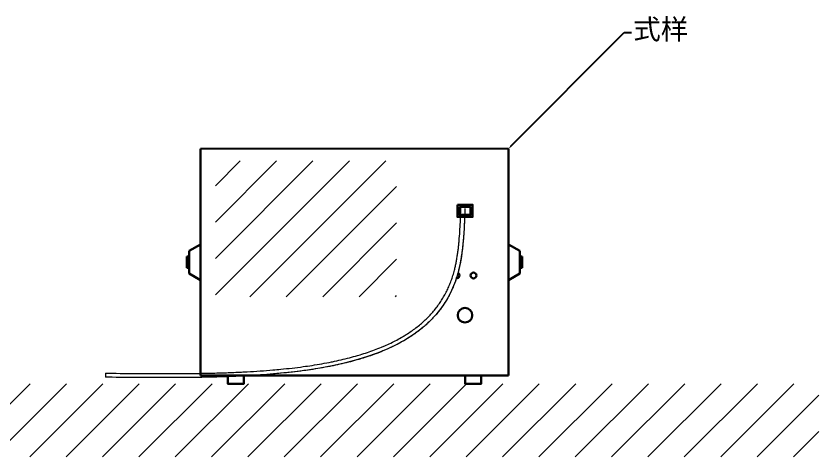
# Model space of a CAD drawing. Header units: millimetres. Extents: x -342 to 3898, y -1701 to 467.
# Drawn here: x 2907 to 3898, y -1701 to -1156 of the extents above; entities that cross this region are included whole.
import ezdxf
from ezdxf import colors
from ezdxf.entities.mleader import LeaderData, LeaderLine
from ezdxf.math import Vec2, Vec3

# ---------------------------------------------------------------- set-up
doc = ezdxf.new("R2010")
doc.units = ezdxf.units.MM
doc.layers.add('文字', color=7, linetype='Continuous', lineweight=0, plot=False)
doc.layers.add('细实线', color=3, linetype='Continuous', lineweight=0, plot=False)
doc.layers.add('粗实线', color=7, linetype='Continuous', lineweight=30)
doc.layers.add('视口', color=7, linetype='Continuous', plot=False)
doc.styles.get("Standard").update_dxf_attribs({"font": 'SimSun.ttf', "height": 9})

msp = doc.modelspace()

# ---------------------------------------------------------------- hatches: boundary and pattern name
at = {"layer": '文字'}
h = msp.add_hatch(dxfattribs=at)
h.set_pattern_fill('ANSI31', color=256, scale=10)
edge = h.paths.add_edge_path()
edge.add_spline(control_points=[(2493.28, -1610.39), (2484.41, -1610.37), (2475.54, -1610.35), (2466.7, -1610.39)], knot_values=[578.895724, 578.895724, 578.895724, 578.895724, 605.470325, 605.470325, 605.470325, 605.470325], degree=3, periodic=0)
edge.add_spline(control_points=[(2466.7, -1610.39), (2460.8, -1610.41), (2454.91, -1610.46), (2448.96, -1610.39)], knot_values=[561.159529, 561.159529, 561.159529, 561.159529, 578.895724, 578.895724, 578.895724, 578.895724], degree=3, periodic=0)
edge.add_line((2448.96, -1610.39), (2313.71, -1610.39))
edge.add_line((2313.71, -1610.39), (2094.38, -1610.39))
edge.add_line((2094.38, -1610.39), (1972.51, -1610.39))
edge.add_line((1972.51, -1610.39), (1972.51, -1700.79))
edge.add_line((1972.51, -1700.79), (3898.48, -1700.79))
edge.add_line((3898.48, -1700.79), (3898.48, -1610.39))
edge.add_line((3898.48, -1610.39), (2576.92, -1610.39))
edge.add_spline(control_points=[(2576.92, -1610.39), (2549.05, -1610.41), (2521.18, -1610.43), (2493.28, -1610.39)], knot_values=[605.470325, 605.470325, 605.470325, 605.470325, 689.11351, 689.11351, 689.11351, 689.11351], degree=3, periodic=0)
at = {"layer": '细实线'}
h = msp.add_hatch(dxfattribs=at)
h.set_pattern_fill('ANSI31', color=256, scale=10, style=0)
h.set_pattern_definition([(45, (2763.6, -1621.03), (-22.4506, 22.4506), [])])
h.paths.add_polyline_path([(3325.05, -1335.32), (3153.51, -1335.32), (3153.51, -1460.39), (3325.05, -1460.39)])
h.paths.add_polyline_path([(3377.03, -1335.32), (3325.05, -1335.32), (3325.05, -1460.39), (3377.03, -1460.39)])
h.paths.add_polyline_path([(3377.03, -1460.39), (3325.05, -1460.39), (3325.05, -1502.96), (3377.03, -1502.96)])
h.paths.add_polyline_path([(3325.05, -1460.39), (3153.51, -1460.39), (3153.51, -1502.96), (3325.05, -1502.96)])

# ---------------------------------------------------------------- linework, layer by layer
at = {"layer": '文字'}
msp.add_line((3017.72, -1597.38), (3017.66, -1602.38), dxfattribs=at)
msp.add_spline([(3461.49, -1393.86), (3453.33, -1471.37), (3017.66, -1602.38)], degree=3, dxfattribs=at)
for points, knots in [([(3461.49, -1393.86), (3461.48, -1394.27), (3461.24, -1400.08), (3460.84, -1409.73), (3460.13, -1422.74), (3459.43, -1432.21), (3458.71, -1439.68), (3458.1, -1445.19), (3457.38, -1450.61), (3456.56, -1455.95), (3455.63, -1461.19), (3454.89, -1464.76), (3454.13, -1468.15), (3453.17, -1472.11), (3451.47, -1478.13), (3449.27, -1484.69), (3446.78, -1491.02), (3444.75, -1495.51), (3442.59, -1499.93), (3440.27, -1504.3), (3436.81, -1510.1), (3433.06, -1515.66), (3430.31, -1519.33), (3427.4, -1522.99), (3424.33, -1526.64), (3419.58, -1531.71), (3414.71, -1536.41), (3409.52, -1540.97), (3403.98, -1545.4), (3397.89, -1549.82), (3392.13, -1553.6), (3386.04, -1557.3), (3379.58, -1560.89), (3374.45, -1563.48), (3369.36, -1565.91), (3365.41, -1567.72), (3358.73, -1570.55), (3354.23, -1572.32), (3348.35, -1574.5), (3342.32, -1576.63), (3335.45, -1578.81), (3327.96, -1581.03), (3320.07, -1583.21), (3309.56, -1585.79), (3302.4, -1587.34), (3298.39, -1588.17), (3294.03, -1589.06), (3285.63, -1590.65), (3273.86, -1592.6), (3261.48, -1594.39), (3252.82, -1595.48), (3243.55, -1596.54), (3238.64, -1597.06), (3231.07, -1597.79), (3222.56, -1598.57), (3213.88, -1599.24), (3203.18, -1599.98), (3195.39, -1600.45), (3181.81, -1601.15), (3166.97, -1601.77), (3153.39, -1602.17), (3138.64, -1602.5), (3129.69, -1602.65), (3115.75, -1602.8), (3099.97, -1602.91), (3079.69, -1602.89), (3052.35, -1602.74), (3033.08, -1602.54), (3018.79, -1602.4), (3017.66, -1602.38)], [0, 0, 0, 0, 1.243565, 17.449984, 28.973005, 40.334409, 45.93636, 51.477147, 56.950858, 62.352444, 67.677697, 72.923399, 73.291605, 78.087679, 85.141292, 92.054503, 98.846299, 105.535684, 106.820098, 113.625234, 120.365704, 127.061307, 133.731146, 134.140523, 141.074895, 148.021663, 154.998721, 161.333284, 168.764118, 176.277387, 183.886999, 189.420268, 197.663644, 206.047441, 206.657524, 214.580674, 219.089132, 228.403563, 229.082666, 237.903202, 247.591643, 250.716986, 261.32354, 272.147934, 283.188858, 283.278171, 284.439161, 296.552768, 308.907055, 320.219269, 334.086924, 335.096096, 348.210008, 348.90256, 357.903494, 373.858333, 375.017093, 390.076034, 397.258905, 415.817998, 434.639425, 437.999769, 460.088258, 461.496918, 479.805269, 507.431572, 522.331761, 561.85085, 565.221982, 565.221982, 565.221982, 565.221982]), ([(3017.72, -1597.38), (3018.84, -1597.4), (3033.13, -1597.54), (3052.38, -1597.74), (3079.71, -1597.89), (3100.42, -1597.91), (3123.52, -1597.75), (3138.54, -1597.5), (3153.26, -1597.17), (3166.79, -1596.77), (3181.58, -1596.16), (3195.49, -1595.44), (3208.52, -1594.64), (3222.37, -1593.57), (3235.49, -1592.37), (3247.9, -1591.05), (3260.81, -1589.44), (3273.09, -1587.66), (3284.75, -1585.73), (3293.1, -1584.15), (3300.98, -1582.54), (3308.42, -1580.91), (3318.81, -1578.37), (3326.59, -1576.23), (3333.97, -1574.04), (3340.94, -1571.82), (3349.74, -1568.71), (3356.85, -1565.92), (3363.57, -1563.07), (3369.92, -1560.16), (3377.23, -1556.47), (3383.52, -1552.97), (3389.46, -1549.38), (3395.04, -1545.7), (3400.94, -1541.43), (3406.3, -1537.14), (3411.32, -1532.73), (3416.01, -1528.21), (3420.59, -1523.32), (3423.54, -1519.81), (3426.34, -1516.29), (3428.99, -1512.76), (3432.58, -1507.42), (3435.92, -1501.85), (3438.14, -1497.65), (3440.22, -1493.39), (3442.17, -1489.07), (3444.57, -1482.98), (3446.69, -1476.65), (3448.37, -1470.72), (3449.68, -1465.23), (3450.72, -1460.24), (3451.63, -1455.13), (3452.43, -1449.9), (3453.13, -1444.58), (3453.74, -1439.16), (3454.45, -1431.79), (3455.14, -1422.41), (3455.87, -1409.06), (3456.26, -1399.45), (3456.5, -1393.65)], [0, 0, 0, 0, 3.371028, 42.872891, 57.7588, 85.346539, 105.025826, 127.060881, 130.412, 149.175784, 167.667358, 174.820986, 190.965442, 206.837556, 216.474987, 230.50751, 244.274834, 255.495688, 267.739084, 279.731211, 280.968201, 291.884473, 302.573398, 313.032816, 316.111857, 325.647308, 334.981928, 344.118754, 348.53516, 356.882341, 365.067627, 373.0996, 378.481565, 385.870499, 393.151496, 400.338886, 406.455658, 413.182943, 419.872039, 426.542166, 426.93575, 433.346571, 439.779912, 446.256451, 452.797644, 454.032664, 460.468333, 467.009495, 473.67649, 480.489518, 485.491703, 490.592051, 495.78752, 501.073935, 506.446176, 511.898336, 517.423864, 528.666086, 540.111978, 557.519289, 557.519289, 557.519289, 557.519289])]:
    msp.add_open_spline(points, degree=3, knots=knots, dxfattribs=at)
at = {"layer": '粗实线'}
for p, q in [((3135.05, -1320.39), (3135.05, -1600.41)), ((3515.05, -1600.39), (3515.05, -1320.39)), ((3121.05, -1446.39), (3135.05, -1438.39)), ((3121.05, -1460.39), (3121.05, -1446.39)), ((3515.05, -1438.39), (3515.05, -1460.39)), ((3529.05, -1446.39), (3515.05, -1438.39)), ((3529.05, -1460.39), (3529.05, -1446.39)), ((3121.05, -1453.39), (3118.05, -1453.39)), ((3118.05, -1453.39), (3118.05, -1460.39)), ((3529.05, -1453.39), (3532.05, -1453.39)), ((3532.05, -1453.39), (3532.05, -1460.39)), ((3118.05, -1467.39), (3118.05, -1460.39)), ((3121.05, -1460.39), (3121.05, -1474.39)), ((3529.05, -1460.39), (3529.05, -1474.39)), ((3532.05, -1467.39), (3532.05, -1460.39)), ((3121.05, -1467.39), (3118.05, -1467.39)), ((3121.05, -1474.39), (3135.05, -1482.39)), ((3529.05, -1474.39), (3515.05, -1482.39)), ((3529.05, -1467.39), (3532.05, -1467.39)), ((3135.05, -1600.39), (3515.05, -1600.39))]:
    msp.add_line(p, q, dxfattribs=at)
for points in [[(3452.13, -1389.37), (3470.86, -1389.37), (3470.86, -1404.46), (3452.13, -1404.46)], [(3454.73, -1391.97), (3468.26, -1391.97), (3468.26, -1401.86), (3454.73, -1401.86)]]:
    msp.add_lwpolyline(points, close=True, dxfattribs=at)
for points in [[(3168.59, -1600.39), (3168.59, -1610.39), (3188.59, -1610.39), (3188.59, -1600.39)], [(3481.5, -1600.39), (3481.5, -1610.39), (3461.5, -1610.39), (3461.5, -1600.39)]]:
    msp.add_lwpolyline(points, dxfattribs=at)
for centre, radius in [((3472.01, -1476.65), 3.6), ((3461.49, -1525.81), 8.95)]:
    msp.add_circle(centre, radius, dxfattribs=at)
msp.add_arc((3450.98, -1476.65), 3.6, 266.25862, 60.38449, dxfattribs=at)
at = {"layer": '视口'}
msp.add_line((3515.05, -1320.39), (3135.05, -1320.39), dxfattribs=at)

# ---------------------------------------------------------------- leaders
at = {"layer": '文字'}
ml = msp.add_multileader_mtext('Standard', dxfattribs=at)
ml.set_content('式样')
ml.set_leader_properties()
ml.build(insert=Vec2(0, 0))
ml.multileader.update_dxf_attribs({"dogleg_length": 9})
ctx = ml.context
ctx.base_point, ctx.char_height, ctx.plane_origin = Vec3(3667.06, -1176.7), 25, Vec3(3515.05, -1320.39)
notes = []
notes.append((ctx, [(0, (1, 1, 0), (3658.06, -1176.7), (1, 0), 9, [(0, [(3515.05, -1320.39)], 0, [])])]))
ctx.mtext.insert, ctx.mtext.flow_direction = Vec3(3669.06, -1160.11), 5
for ctx, leaders in notes:
    for number, flags, end, landing, length, lines in leaders:
        leader = LeaderData()
        leader.index, (leader.has_last_leader_line, leader.has_dogleg_vector, leader.attachment_direction) = number, flags
        leader.last_leader_point, leader.dogleg_vector, leader.dogleg_length = Vec3(end), Vec3(landing), length
        for number, points, colour, breaks in lines:
            line = LeaderLine()
            line.index, line.vertices, line.color, line.breaks = number, Vec3.list(points), colors.encode_raw_color(colour), breaks
            leader.lines.append(line)
        ctx.leaders.append(leader)

doc.saveas('drawing.dxf')
